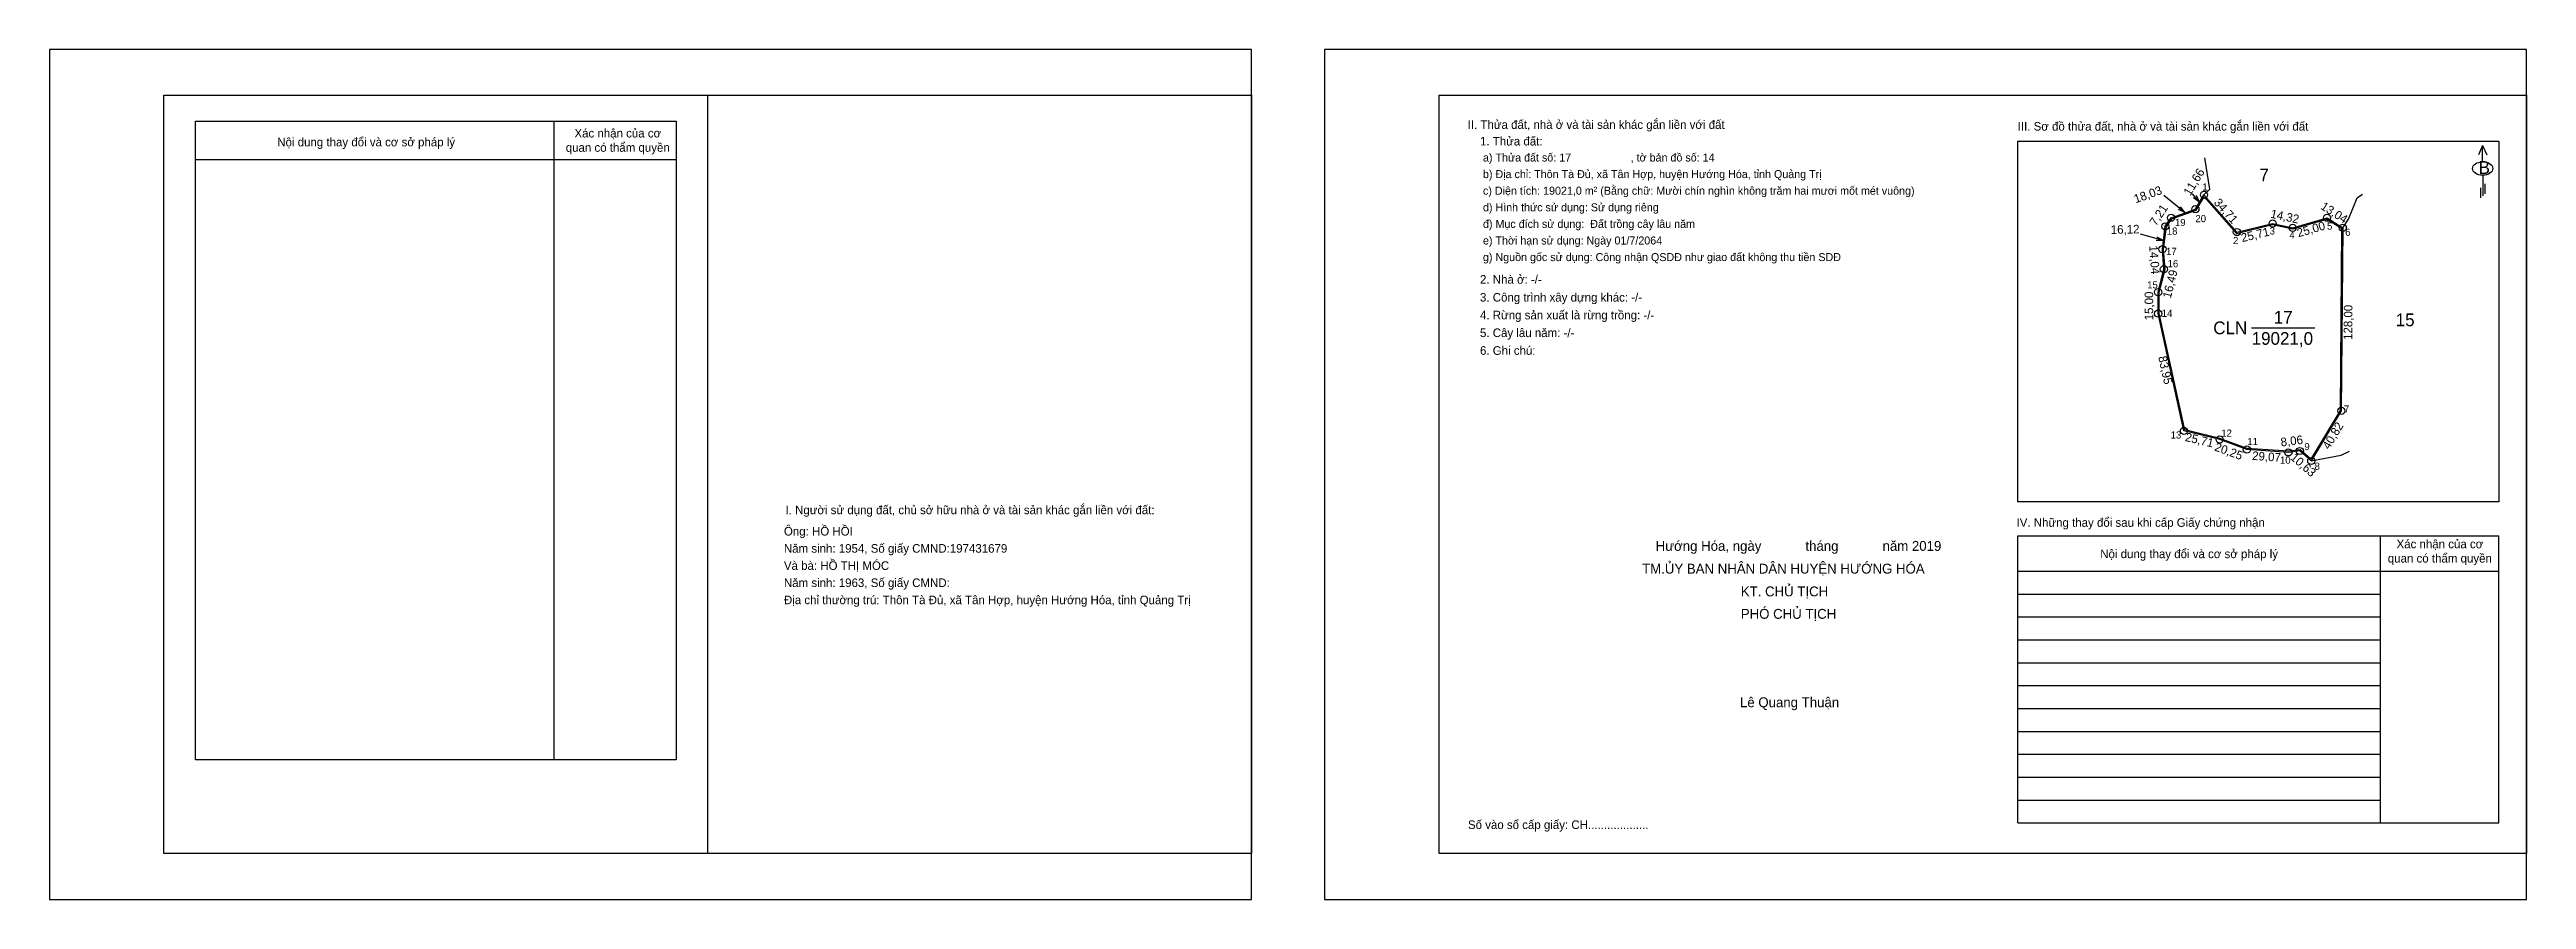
# Model space of a CAD drawing. Extents: x 552201 to 553932, y 1840484 to 1841078.
import ezdxf

# ---------------------------------------------------------------- set-up
doc = ezdxf.new("R2010")
doc.units = 0
for name, color, linetype in [('CanhThua', 7, 'Continuous'), ('ChieuDaiCanhThua', 7, 'Continuous'), ('Khung', 7, 'Continuous'), ('KhungInTrang1', 7, 'Continuous'), ('KhungInTrang2', 7, 'Continuous'), ('Level 2', 7, 'Continuous'), ('Level 35', 7, 'Continuous'), ('MocDinhThua', 7, 'Continuous'), ('NhanDiaChinhThua', 7, 'Continuous'), ('NhanTuCan', 7, 'Continuous'), ('ON', 7, 'Continuous'), ('RauThua', 7, 'Continuous'), ('SoHieuDinhThua', 7, 'Continuous'), ('Template', 7, 'Continuous'), ('ThongTin', 7, 'Continuous')]:
    doc.layers.add(name, color=color, linetype=linetype)

msp = doc.modelspace()

# ---------------------------------------------------------------- linework, layer by layer
at = {"layer": 'CanhThua'}
for p, q in [((553701, 1840966), (553707, 1840976)), ((553707, 1840976), (553730, 1840950)), ((553680, 1840954), (553684, 1840960)), ((553684, 1840960), (553701, 1840966)), ((553730, 1840950), (553755, 1840956)), ((553755, 1840956), (553769, 1840953)), ((553769, 1840953), (553793, 1840960)), ((553793, 1840960), (553804, 1840953)), ((553678, 1840938), (553680, 1840954)), ((553679, 1840924), (553678, 1840938)), ((553804, 1840953), (553803, 1840825)), ((553675, 1840908), (553679, 1840924)), ((553675, 1840893), (553675, 1840908)), ((553693, 1840811), (553675, 1840893)), ((553803, 1840825), (553782, 1840790)), ((553718, 1840805), (553693, 1840811)), ((553737, 1840798), (553718, 1840805)), ((553766, 1840796), (553737, 1840798)), ((553774, 1840797), (553766, 1840796)), ((553782, 1840790), (553774, 1840797))]:
    msp.add_line(p, q, dxfattribs=at)
at = {"layer": 'Khung'}
for p, q in [((553172.4, 1841045.6), (553932.4, 1841045.6)), ((553172.4, 1840515.6), (553172.4, 1841045.6)), ((553577, 1840761.4), (553577, 1841013.6)), ((553577, 1841013.6), (553913, 1841013.6)), ((553913, 1841013.6), (553913, 1840761.4)), ((553913, 1840761.4), (553577, 1840761.4))]:
    msp.add_line(p, q, dxfattribs=at)
msp.add_lwpolyline([(553041.2, 1840515.6), (552281.2, 1840515.6), (552281.2, 1841045.6), (553041.2, 1841045.6)], close=True, dxfattribs=at)
for points in [[(552661.2, 1841045.6), (552661.2, 1840515.6)], [(553932.4, 1841045.6), (553932.4, 1840515.6), (553172.4, 1840515.6)]]:
    msp.add_lwpolyline(points, dxfattribs=at)
at = {"layer": 'KhungInTrang1'}
msp.add_lwpolyline([(552201.2, 1841077.6), (552201.2, 1840483.6), (553041.2, 1840483.6), (553041.2, 1841077.6)], close=True, dxfattribs=at)
at = {"layer": 'KhungInTrang2'}
msp.add_lwpolyline([(553092.4, 1841077.6), (553092.4, 1840483.6), (553932.4, 1840483.6), (553932.4, 1841077.6)], close=True, dxfattribs=at)
at = {"layer": 'Level 2'}
msp.add_lwpolyline([(553803.2, 1840952.6), (553802.2, 1840825.2), (553781.8, 1840791.2), (553774.3, 1840797.8), (553766, 1840796.8), (553737.2, 1840798.8), (553718.2, 1840805.8), (553693.7, 1840811.7), (553675.8, 1840893.1), (553675.8, 1840907.9), (553679.8, 1840923.9), (553678.8, 1840938), (553680.8, 1840953.7), (553684.5, 1840959.3), (553701.5, 1840965.3), (553707.1, 1840974.7), (553729.7, 1840949.1), (553755, 1840955.2), (553769, 1840952.2), (553792.9, 1840959.1)], close=True, dxfattribs=at)
at = {"layer": 'Level 35'}
for p, q in [((553693.7, 1840963.7), (553678.9, 1840975.5)), ((553703.9, 1840971), (553698.9, 1840976.8)), ((553703.9, 1840971), (553699.8, 1840973.9)), ((553703.9, 1840971), (553701.7, 1840975.6)), ((553693.7, 1840963.7), (553689.1, 1840965.7)), ((553693.7, 1840963.7), (553690.7, 1840967.7)), ((553678.6, 1840944), (553662.6, 1840948.5)), ((553678.6, 1840944), (553673.6, 1840944.1)), ((553678.6, 1840944), (553674.3, 1840946.5))]:
    msp.add_line(p, q, dxfattribs=at)
at = {"layer": 'MocDinhThua'}
for centre in [(553707, 1840976), (553680, 1840954), (553684, 1840960), (553701, 1840966), (553755, 1840956), (553769, 1840953), (553793, 1840960), (553804, 1840953), (553678, 1840938), (553730, 1840950), (553679, 1840924), (553675, 1840908), (553675, 1840893), (553803, 1840825), (553693, 1840811), (553718, 1840805), (553737, 1840798), (553766, 1840796), (553774, 1840797), (553782, 1840790)]:
    msp.add_circle(centre, 2.5, dxfattribs=at)
at = {"layer": 'NhanDiaChinhThua'}
msp.add_line((553740.3, 1840883), (553784.6, 1840883), dxfattribs=at)
at = {"layer": 'ON'}
for p, q in [((552303.2, 1841027.5), (552639.2, 1841027.5)), ((552303.2, 1840581.1), (552303.2, 1841027.5)), ((552639.2, 1841027.5), (552639.2, 1840581.1)), ((552303.2, 1841000.8), (552639.2, 1841000.8)), ((553577, 1840737.7), (553913, 1840737.7)), ((553830.1, 1840737.7), (553830.1, 1840537.1)), ((553577, 1840713), (553913, 1840713)), ((553577, 1840697), (553830.1, 1840697)), ((553577, 1840681), (553830.1, 1840681)), ((553577, 1840665), (553830.1, 1840665)), ((553577, 1840649), (553830.1, 1840649)), ((553577, 1840633), (553830.1, 1840633)), ((553577, 1840617), (553830.1, 1840617)), ((553577, 1840601), (553830.1, 1840601)), ((553577, 1840585), (553830.1, 1840585)), ((553577, 1840569), (553830.1, 1840569)), ((553577, 1840553), (553830.1, 1840553))]:
    msp.add_line(p, q, dxfattribs=at)
for points in [[(552553.8, 1841027.5), (552553.8, 1840581.1)], [(553577, 1840537.1), (553577, 1840737.7)], [(553913, 1840537.1), (553913, 1840737.7)], [(552639.2, 1840581.1), (552303.2, 1840581.1)]]:
    msp.add_lwpolyline(points, dxfattribs=at)
at = {"layer": 'RauThua'}
for p, q in [((553711, 1840980), (553707.5, 1841001.8)), ((553707, 1840976), (553711, 1840980)), ((553808, 1840959), (553814, 1840974)), ((553814, 1840974), (553817.7, 1840976.4)), ((553804, 1840953), (553808, 1840959)), ((553782, 1840790), (553803, 1840794)), ((553803, 1840794), (553808.7, 1840796.8))]:
    msp.add_line(p, q, dxfattribs=at)
at = {"layer": 'Template'}
for p, q in [((553901.7, 1841010.4), (553898.8, 1841004)), ((553901.7, 1840999.1), (553901.7, 1841010.4)), ((553901.7, 1841010.4), (553904.6, 1841004)), ((553901.8, 1840989.7), (553901.8, 1840975.4)), ((553900.3, 1840980.8), (553900.3, 1840973.8)), ((553903.4, 1840983.7), (553903.4, 1840976.8)), ((553577, 1840537.1), (553913, 1840537.1))]:
    msp.add_line(p, q, dxfattribs=at)
msp.add_ellipse((553901.8, 1840994.4), major_axis=(7.11, 0), ratio=0.655849, dxfattribs=at)

# ---------------------------------------------------------------- texts
at = {"layer": 'ChieuDaiCanhThua'}
for s, rotation, p in [('11,66', 59.0362, (553697.4, 1840974.9)), ('18,03', 19.44, (553659.3, 1840970.1)), ('34,71', 311.4965, (553713.5, 1840970.3)), ('16,12', 1.0349, (553641.9, 1840948.7)), ('7,21', 56.3099, (553673.5, 1840953.8)), ('14,32', 347.9052, (553753.1, 1840960.1)), ('25,00', 16.2602, (553773, 1840946.3)), ('13,04', 327.5288, (553788, 1840966.5)), ('14,04', 274.0856, (553668.7, 1840940.4)), ('25,71', 13.4957, (553733.7, 1840942.9)), ('16,49', 75.9638, (553683.8, 1840903.3)), ('15,00', 90, (553671.5, 1840888.3)), ('128,00', 89.5524, (553810.6, 1840874.6)), ('83,95', 282.3808, (553675, 1840862.7)), ('40,82', 59.0362, (553794.5, 1840797.6)), ('25,71', 346.5043, (553693.4, 1840804.1)), ('20,25', 339.7751, (553713.9, 1840797.5)), ('8,06', 7.125, (553761, 1840800.1)), ('29,07', 356.0548, (553740.5, 1840790.8)), ('10,63', 318.8141, (553766.9, 1840791.7))]:
    msp.add_text(s, height=6, rotation=rotation, dxfattribs=at).set_placement(p)
at = {"layer": 'NhanDiaChinhThua'}
for s, p in [('CLN', (553713.5, 1840878.6)), ('17', (553755.8, 1840886)), ('19021,0', (553740.3, 1840871.2))]:
    msp.add_text(s, height=8.89, dxfattribs=at).set_placement(p)
at = {"layer": 'NhanTuCan'}
for s, p in [('7', (553745.8, 1840985.5)), ('15', (553841, 1840884.2))]:
    msp.add_text(s, height=8.89, dxfattribs=at).set_placement(p)
at = {"layer": 'ON'}
for s, height, p in [('Nội dung thay đổi và cơ sở pháp lý', 6, (552360.4, 1841009.9)), ('quan có thẩm quyền', 6, (552562, 1841006.1)), ('Xác nhận của cơ ', 6, (552568.1, 1841016.1)), ('I. Người sử dụng đất, chủ sở hữu nhà ở và tài sản khác gắn liền với đất:', 6, (552715.6, 1840752.8)), ('IV. Những thay đổi sau khi cấp Giấy chứng nhận', 6, (553576, 1840744)), ('Nội dung thay đổi và cơ sở pháp lý', 6, (553634.5, 1840722.1)), ('Xác nhận của cơ ', 6, (553841.6, 1840729)), ('quan có thẩm quyền', 6, (553835.5, 1840719)), ('Lê Quang Thuận', 6.907, (553382.7, 1840617.9))]:
    msp.add_text(s, height=height, dxfattribs=at).set_placement(p)
at = {"layer": 'SoHieuDinhThua'}
for s, p in [('1', (553705.9, 1840979)), ('19', (553686.7, 1840954.2)), ('20', (553701, 1840956.9)), ('5', (553793, 1840951.7)), ('17', (553680.5, 1840934)), ('18', (553681, 1840948.2)), ('2', (553727.3, 1840941.6)), ('3', (553752.9, 1840948.3)), ('4', (553766.7, 1840945.4)), ('6', (553805.7, 1840947.4)), ('16', (553681.6, 1840925.4)), ('15', (553667.3, 1840910.6)), ('14', (553677.5, 1840890.7)), ('7', (553804.8, 1840823.8)), ('13', (553683.7, 1840805.7)), ('12', (553719.1, 1840807)), ('11', (553737.3, 1840801.1)), ('9', (553777.2, 1840797.6)), ('10', (553760.1, 1840788.1)), ('8', (553784.3, 1840783.8))]:
    msp.add_text(s, height=5, dxfattribs=at).set_placement(p)
at = {"layer": 'Template'}
for s, height, p in [('II. Thửa đất, nhà ở và tài sản khác gắn liền với đất', 6, (553192.4, 1841022.1)), ('III. Sơ đồ thửa đất, nhà ở và tài sản khác gắn liền với đất', 6, (553576.8, 1841020.9)), ('B', 9, (553898.9, 1840990.6)), ('Hướng Hóa, ngày            tháng            năm 2019', 6.907, (553323.8, 1840727.2)), ('TM.ỦY BAN NHÂN DÂN HUYỆN HƯỚNG HÓA', 6.907, (553314.3, 1840711.3)), ('KT. CHỦ TỊCH', 6.907, (553383.3, 1840695.4)), ('PHÓ CHỦ TỊCH', 6.907, (553383.3, 1840679.7)), ('Số vào sổ cấp giấy: CH...................', 6, (553192.6, 1840532.8))]:
    msp.add_text(s, height=height, dxfattribs=at).set_placement(p)
at = {"layer": 'ThongTin'}
for s, height, p in [('1. Thửa đất: ', 6, (553201, 1841010.5)), (' a) Thửa đất số: 17                    , tờ bản đồ số: 14', 5.6, (553201, 1840999.3)), (' b) Địa chỉ: Thôn Tà Đủ, xã Tân Hợp, huyện Hướng Hóa, tỉnh Quảng Trị', 5.6, (553201, 1840987.7)), (' c) Diện tích: 19021,0 m² (Bằng chữ: Mười chín nghìn không trăm hai mươi mốt mét vuông)', 5.6, (553201, 1840976.1)), (' d) Hình thức sử dụng: Sử dụng riêng', 5.6, (553201, 1840964.5)), (' đ) Mục đích sử dụng:  Đất trồng cây lâu năm', 5.6, (553201, 1840952.9)), (' e) Thời hạn sử dụng: Ngày 01/7/2064', 5.6, (553201, 1840941.3)), ('2. Nhà ở: -/-', 6, (553201, 1840913.9)), (' g) Nguồn gốc sử dụng: Công nhận QSDĐ như giao đất không thu tiền SDĐ', 5.6, (553201, 1840929.7)), ('3. Công trình xây dựng khác: -/-', 6, (553201, 1840901.4)), ('4. Rừng sản xuất là rừng trồng: -/-', 6, (553201, 1840889)), ('5. Cây lâu năm: -/-', 6, (553201, 1840876.6)), ('6. Ghi chú:', 6, (553201, 1840864.2)), ('Ông: HỒ HỒI', 6, (552714.5, 1840737.9)), ('Năm sinh: 1954, Số giấy CMND:197431679', 6, (552714.5, 1840725.9)), ('Và bà: HỒ THỊ MÓC', 6, (552714.5, 1840713.9)), ('Địa chỉ thường trú: Thôn Tà Đủ, xã Tân Hợp, huyện Hướng Hóa, tỉnh Quảng Trị', 6, (552714.5, 1840689.9)), ('Năm sinh: 1963, Số giấy CMND:', 6, (552714.5, 1840701.9))]:
    msp.add_text(s, height=height, dxfattribs=at).set_placement(p)

doc.saveas('drawing.dxf')
